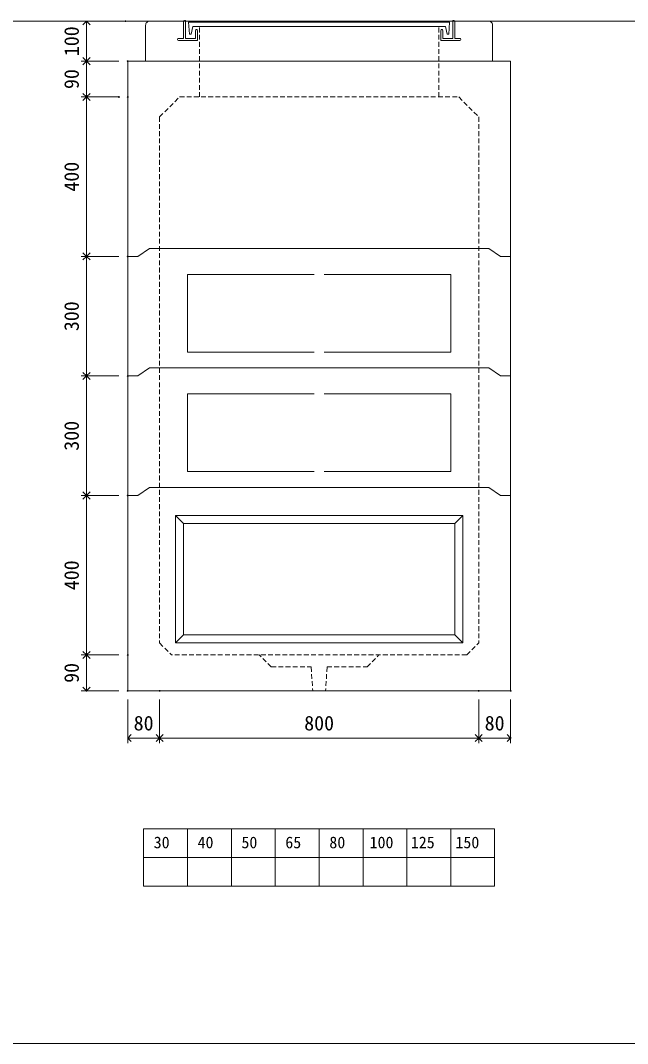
# Model space of a CAD drawing. Units: millimetres, scale not verified. Extents: x -4890 to 18490, y -2299 to 2299.
# Drawn here: x 1846 to 3368, y -1976 to 591 of the extents above; entities that cross this region are included whole.
import ezdxf
from ezdxf.enums import TextEntityAlignment as Align

# ---------------------------------------------------------------- set-up
doc = ezdxf.new("R2010")
doc.units = ezdxf.units.MM
doc.header["$LTSCALE"] = 10
doc.header["$PDMODE"] = 32
doc.header["$PDSIZE"] = 2
doc.linetypes.add('DASHED1', pattern=[1.8, 1.2, -0.6])
doc.linetypes.add('USER2', pattern=[50.8, 31.75, -6.35, 6.35, -6.35])
doc.layers.add('0-1_Defpoints', color=7, linetype='Continuous')
for name, color, linetype, lineweight in [('0-2_waku', 7, 'Continuous', 18), ('0-3_gaikei', 7, 'Continuous', 18), ('0-4_kakure', 7, 'DASHED1', 5), ('0-5_sunpou', 7, 'Continuous', 5), ('0-9_uchigawa', 6, 'Continuous', 18), ('0-B_futa', 3, 'Continuous', 18), ('0-C_GL', 4, 'Continuous', 18), ('0-E_文字１', 7, 'Continuous', 18), ('1-3_uchigawa2', 6, 'USER2', 18)]:
    doc.layers.add(name, color=color, linetype=linetype, lineweight=lineweight)
doc.styles.add('ＭＳ ゴシック', font='')
doc.styles.get('ＭＳ ゴシック').set_extended_font_data('MS Gothic')

# ---------------------------------------------------------------- blocks, each defined once
blk = doc.blocks.new('_Open90')
at = {"layer": '0-5_sunpou'}
blk.add_line((0, 0), (-1, 0), dxfattribs=at)
blk.add_lwpolyline([(-0.5, 0.5), (0, 0), (-0.5, -0.5)], dxfattribs=at)
blk = doc.blocks.new('D67')
at = {"layer": '0-1_Defpoints'}
for p in [(3556.77, 2794.36), (3458.83, 2694.36), (3562.32, 2694.36)]:
    blk.add_point(p, dxfattribs=at)
at = {"layer": '0-5_sunpou'}
for p, q in [((3534.77, 2794.36), (3445.83, 2794.36)), ((3458.83, 2776.36), (3458.83, 2712.36)), ((3540.32, 2694.36), (3445.83, 2694.36))]:
    blk.add_line(p, q, dxfattribs=at)
at = {"layer": '0-5_sunpou', "xscale": 18, "yscale": 18}
for p, rotation in [((3458.83, 2794.36), 90), ((3458.83, 2694.36), 270)]:
    blk.add_blockref('_Open90', p, dxfattribs=dict(at, rotation=rotation))
at = {"layer": '0-5_sunpou', "style": 'ＭＳ ゴシック'}
blk.add_text('100', height=36.66, rotation=90, dxfattribs=at).set_placement((3450.83, 2706.86), align=Align.BOTTOM_LEFT)
blk = doc.blocks.new('D68')
at = {"layer": '0-1_Defpoints'}
for p in [(3562.32, 2694.36), (3458.83, 2604.36), (3562.32, 2604.36)]:
    blk.add_point(p, dxfattribs=at)
at = {"layer": '0-5_sunpou'}
for p, q in [((3540.32, 2694.36), (3445.83, 2694.36)), ((3458.83, 2676.36), (3458.83, 2622.36)), ((3540.32, 2604.36), (3445.83, 2604.36))]:
    blk.add_line(p, q, dxfattribs=at)
at = {"layer": '0-5_sunpou', "xscale": 18, "yscale": 18}
for p, rotation in [((3458.83, 2694.36), 90), ((3458.83, 2604.36), 270)]:
    blk.add_blockref('_Open90', p, dxfattribs=dict(at, rotation=rotation))
at = {"layer": '0-5_sunpou', "style": 'ＭＳ ゴシック'}
blk.add_text('90', height=36.66, rotation=90, dxfattribs=at).set_placement((3450.83, 2624.36), align=Align.BOTTOM_LEFT)
blk = doc.blocks.new('D69')
at = {"layer": '0-1_Defpoints'}
for p in [(3540.32, 2604.36), (3458.83, 2204.36), (3562.32, 2204.36)]:
    blk.add_point(p, dxfattribs=at)
at = {"layer": '0-5_sunpou'}
for p, q in [((3518.32, 2604.36), (3445.83, 2604.36)), ((3458.83, 2586.36), (3458.83, 2222.36)), ((3540.32, 2204.36), (3445.83, 2204.36))]:
    blk.add_line(p, q, dxfattribs=at)
at = {"layer": '0-5_sunpou', "xscale": 18, "yscale": 18}
for p, rotation in [((3458.83, 2604.36), 90), ((3458.83, 2204.36), 270)]:
    blk.add_blockref('_Open90', p, dxfattribs=dict(at, rotation=rotation))
at = {"layer": '0-5_sunpou', "style": 'ＭＳ ゴシック'}
blk.add_text('400', height=36.66, rotation=90, dxfattribs=at).set_placement((3450.83, 2366.86), align=Align.BOTTOM_LEFT)
blk = doc.blocks.new('D70')
at = {"layer": '0-1_Defpoints'}
for p in [(3562.32, 2204.36), (3458.83, 1904.36), (3562.32, 1904.36)]:
    blk.add_point(p, dxfattribs=at)
at = {"layer": '0-5_sunpou'}
for p, q in [((3540.32, 2204.36), (3445.83, 2204.36)), ((3458.83, 2186.36), (3458.83, 1922.36)), ((3540.32, 1904.36), (3445.83, 1904.36))]:
    blk.add_line(p, q, dxfattribs=at)
at = {"layer": '0-5_sunpou', "xscale": 18, "yscale": 18}
for p, rotation in [((3458.83, 2204.36), 90), ((3458.83, 1904.36), 270)]:
    blk.add_blockref('_Open90', p, dxfattribs=dict(at, rotation=rotation))
at = {"layer": '0-5_sunpou', "style": 'ＭＳ ゴシック'}
blk.add_text('300', height=36.66, rotation=90, dxfattribs=at).set_placement((3450.83, 2016.86), align=Align.BOTTOM_LEFT)
blk = doc.blocks.new('D71')
at = {"layer": '0-1_Defpoints'}
for p in [(3562.32, 1904.36), (3458.83, 1604.36), (3562.32, 1604.36)]:
    blk.add_point(p, dxfattribs=at)
at = {"layer": '0-5_sunpou'}
for p, q in [((3540.32, 1904.36), (3445.83, 1904.36)), ((3458.83, 1886.36), (3458.83, 1622.36)), ((3540.32, 1604.36), (3445.83, 1604.36))]:
    blk.add_line(p, q, dxfattribs=at)
at = {"layer": '0-5_sunpou', "xscale": 18, "yscale": 18}
for p, rotation in [((3458.83, 1904.36), 90), ((3458.83, 1604.36), 270)]:
    blk.add_blockref('_Open90', p, dxfattribs=dict(at, rotation=rotation))
at = {"layer": '0-5_sunpou', "style": 'ＭＳ ゴシック'}
blk.add_text('300', height=36.66, rotation=90, dxfattribs=at).set_placement((3450.83, 1716.86), align=Align.BOTTOM_LEFT)
blk = doc.blocks.new('D72')
at = {"layer": '0-1_Defpoints'}
for p in [(3562.32, 1604.36), (3458.83, 1204.36), (3562.32, 1204.36)]:
    blk.add_point(p, dxfattribs=at)
at = {"layer": '0-5_sunpou'}
for p, q in [((3540.32, 1604.36), (3445.83, 1604.36)), ((3458.83, 1586.36), (3458.83, 1222.36)), ((3540.32, 1204.36), (3445.83, 1204.36))]:
    blk.add_line(p, q, dxfattribs=at)
at = {"layer": '0-5_sunpou', "xscale": 18, "yscale": 18}
for p, rotation in [((3458.83, 1604.36), 90), ((3458.83, 1204.36), 270)]:
    blk.add_blockref('_Open90', p, dxfattribs=dict(at, rotation=rotation))
at = {"layer": '0-5_sunpou', "style": 'ＭＳ ゴシック'}
blk.add_text('400', height=36.66, rotation=90, dxfattribs=at).set_placement((3450.83, 1366.86), align=Align.BOTTOM_LEFT)
blk = doc.blocks.new('D73')
at = {"layer": '0-1_Defpoints'}
for p in [(3562.32, 1204.36), (3458.83, 1114.36), (3562.32, 1114.36)]:
    blk.add_point(p, dxfattribs=at)
at = {"layer": '0-5_sunpou'}
for p, q in [((3540.32, 1204.36), (3445.83, 1204.36)), ((3458.83, 1186.36), (3458.83, 1132.36)), ((3540.32, 1114.36), (3445.83, 1114.36))]:
    blk.add_line(p, q, dxfattribs=at)
at = {"layer": '0-5_sunpou', "xscale": 18, "yscale": 18}
for p, rotation in [((3458.83, 1204.36), 90), ((3458.83, 1114.36), 270)]:
    blk.add_blockref('_Open90', p, dxfattribs=dict(at, rotation=rotation))
at = {"layer": '0-5_sunpou', "style": 'ＭＳ ゴシック'}
blk.add_text('90', height=36.66, rotation=90, dxfattribs=at).set_placement((3450.83, 1134.36), align=Align.BOTTOM_LEFT)
blk = doc.blocks.new('D74')
at = {"layer": '0-1_Defpoints'}
for p in [(3562.32, 1114.36), (3642.32, 1114.36), (3642.32, 995.97)]:
    blk.add_point(p, dxfattribs=at)
at = {"layer": '0-5_sunpou'}
for p, q in [((3562.32, 1092.36), (3562.32, 982.97)), ((3642.32, 1092.36), (3642.32, 982.97)), ((3580.32, 995.97), (3624.32, 995.97))]:
    blk.add_line(p, q, dxfattribs=at)
at = {"layer": '0-5_sunpou', "xscale": 18, "yscale": 18, "rotation": 180}
blk.add_blockref('_Open90', (3562.32, 995.97), dxfattribs=at)
at = {"layer": '0-5_sunpou', "xscale": 18, "yscale": 18}
blk.add_blockref('_Open90', (3642.32, 995.97), dxfattribs=at)
at = {"layer": '0-5_sunpou', "style": 'ＭＳ ゴシック'}
blk.add_text('80', height=36.66, dxfattribs=at).set_placement((3577.32, 1003.97), align=Align.BOTTOM_LEFT)
blk = doc.blocks.new('D75')
at = {"layer": '0-1_Defpoints'}
for p in [(3642.32, 1114.36), (4442.32, 1114.36), (4442.32, 995.97)]:
    blk.add_point(p, dxfattribs=at)
at = {"layer": '0-5_sunpou'}
for p, q in [((3642.32, 1092.36), (3642.32, 982.97)), ((4442.32, 1092.36), (4442.32, 982.97)), ((3660.32, 995.97), (4424.32, 995.97))]:
    blk.add_line(p, q, dxfattribs=at)
at = {"layer": '0-5_sunpou', "xscale": 18, "yscale": 18, "rotation": 180}
blk.add_blockref('_Open90', (3642.32, 995.97), dxfattribs=at)
at = {"layer": '0-5_sunpou', "xscale": 18, "yscale": 18}
blk.add_blockref('_Open90', (4442.32, 995.97), dxfattribs=at)
at = {"layer": '0-5_sunpou', "style": 'ＭＳ ゴシック'}
blk.add_text('800', height=36.66, dxfattribs=at).set_placement((4004.82, 1003.97), align=Align.BOTTOM_LEFT)
blk = doc.blocks.new('D76')
at = {"layer": '0-1_Defpoints'}
for p in [(4442.32, 1114.36), (4522.32, 1114.36), (4522.32, 995.97)]:
    blk.add_point(p, dxfattribs=at)
at = {"layer": '0-5_sunpou'}
for p, q in [((4442.32, 1092.36), (4442.32, 982.97)), ((4522.32, 1092.36), (4522.32, 982.97)), ((4460.32, 995.97), (4504.32, 995.97))]:
    blk.add_line(p, q, dxfattribs=at)
at = {"layer": '0-5_sunpou', "xscale": 18, "yscale": 18, "rotation": 180}
blk.add_blockref('_Open90', (4442.32, 995.97), dxfattribs=at)
at = {"layer": '0-5_sunpou', "xscale": 18, "yscale": 18}
blk.add_blockref('_Open90', (4522.32, 995.97), dxfattribs=at)
at = {"layer": '0-5_sunpou', "style": 'ＭＳ ゴシック'}
blk.add_text('80', height=36.66, dxfattribs=at).set_placement((4457.32, 1003.97), align=Align.BOTTOM_LEFT)
blk = doc.blocks.new('D55')
at = {"layer": '0-1_Defpoints'}
for p in [(3562.32, 1604.36), (3458.83, 1204.36), (3562.32, 1204.36)]:
    blk.add_point(p, dxfattribs=at)
at = {"layer": '0-5_sunpou'}
for p, q in [((3540.32, 1604.36), (3445.83, 1604.36)), ((3458.83, 1586.36), (3458.83, 1222.36)), ((3540.32, 1204.36), (3445.83, 1204.36))]:
    blk.add_line(p, q, dxfattribs=at)
at = {"layer": '0-5_sunpou', "xscale": 18, "yscale": 18}
for p, rotation in [((3458.83, 1604.36), 90), ((3458.83, 1204.36), 270)]:
    blk.add_blockref('_Open90', p, dxfattribs=dict(at, rotation=rotation))
at = {"layer": '0-5_sunpou', "style": 'ＭＳ ゴシック'}
blk.add_text('400', height=36.66, rotation=90, dxfattribs=at).set_placement((3450.83, 1366.86), align=Align.BOTTOM_LEFT)

msp = doc.modelspace()

# ---------------------------------------------------------------- linework, layer by layer
at = {"layer": '0-2_waku'}
for p, q in [((2155, -1437.49), (2155, -1581.49)), ((2155, -1437.49), (2155, -1581.49)), ((2155, -1437.49), (2155, -1581.49)), ((2155, -1437.49), (2155, -1581.49)), ((2155, -1437.49), (3035, -1437.49)), ((2265, -1437.49), (2265, -1581.49)), ((2375, -1437.49), (2375, -1581.49)), ((2375, -1437.49), (2375, -1581.49)), ((2485, -1437.49), (2485, -1581.49)), ((2595, -1437.49), (2595, -1581.49)), ((2705, -1437.49), (2705, -1581.49)), ((2815, -1437.49), (2815, -1581.49)), ((2925, -1437.49), (2925, -1581.49)), ((3035, -1437.49), (3035, -1581.49)), ((2155, -1509.49), (3035, -1509.49)), ((2155, -1581.49), (3035, -1581.49)), ((-1230, -1976.49), (4890, -1976.49)), ((-1230, -1976.49), (4890, -1976.49))]:
    msp.add_line(p, q, dxfattribs=at)
at = {"layer": '0-3_gaikei'}
for p, q in [((2160, 488.51), (2160, 578.51)), ((2170, 588.51), (2255, 588.51)), ((2935, 588.51), (3020, 588.51)), ((3030, 488.51), (3030, 578.51)), ((2115, 488.51), (2115, -1091.49)), ((2160, 488.51), (2270, 488.51)), ((2195, 488.51), (2995, 488.51)), ((3030, 488.51), (2920, 488.51)), ((3075, 488.51), (3075, -1091.49)), ((2140, -1.49), (2170, 18.51)), ((2140, -1.49), (2170, 18.51)), ((2170, 18.51), (3020, 18.51)), ((3020, 18.51), (3050, -1.49)), ((3020, 18.51), (3050, -1.49)), ((2140, -1.49), (2115, -1.49)), ((2140, -1.49), (2115, -1.49)), ((3050, -1.49), (3075, -1.49)), ((3050, -1.49), (3075, -1.49)), ((2140, -301.49), (2170, -281.49)), ((2140, -301.49), (2170, -281.49)), ((2140, -301.49), (2170, -281.49)), ((2140, -301.49), (2170, -281.49)), ((2170, -281.49), (3020, -281.49)), ((3020, -281.49), (3050, -301.49)), ((3020, -281.49), (3050, -301.49)), ((3020, -281.49), (3050, -301.49)), ((3020, -281.49), (3050, -301.49)), ((2140, -301.49), (2115, -301.49)), ((2140, -301.49), (2115, -301.49)), ((2140, -301.49), (2115, -301.49)), ((2140, -301.49), (2115, -301.49)), ((3050, -301.49), (3075, -301.49)), ((3050, -301.49), (3075, -301.49)), ((3050, -301.49), (3075, -301.49)), ((3050, -301.49), (3075, -301.49)), ((2140, -601.49), (2170, -581.49)), ((2140, -601.49), (2170, -581.49)), ((2140, -601.49), (2170, -581.49)), ((2140, -601.49), (2170, -581.49)), ((2140, -601.49), (2170, -581.49)), ((2140, -601.49), (2170, -581.49)), ((2170, -581.49), (3020, -581.49)), ((3020, -581.49), (3050, -601.49)), ((3020, -581.49), (3050, -601.49)), ((3020, -581.49), (3050, -601.49)), ((3020, -581.49), (3050, -601.49)), ((3020, -581.49), (3050, -601.49)), ((3020, -581.49), (3050, -601.49)), ((2140, -601.49), (2115, -601.49)), ((2140, -601.49), (2115, -601.49)), ((2140, -601.49), (2115, -601.49)), ((2140, -601.49), (2115, -601.49)), ((2140, -601.49), (2115, -601.49)), ((2140, -601.49), (2115, -601.49)), ((3050, -601.49), (3075, -601.49)), ((3050, -601.49), (3075, -601.49)), ((3050, -601.49), (3075, -601.49)), ((3050, -601.49), (3075, -601.49)), ((3050, -601.49), (3075, -601.49)), ((3050, -601.49), (3075, -601.49)), ((3075, -1091.49), (2115, -1091.49)), ((2115, -1091.49), (2195, -1091.49))]:
    msp.add_line(p, q, dxfattribs=at)
at = {"layer": '0-3_gaikei', "lineweight": 5}
for p, q in [((2170, 18.51), (3020, 18.51)), ((2170, 18.51), (3020, 18.51)), ((2170, -281.49), (3020, -281.49)), ((2170, -281.49), (3020, -281.49)), ((2170, -281.49), (3020, -281.49)), ((2170, -281.49), (3020, -281.49)), ((2170, -581.49), (3020, -581.49)), ((2170, -581.49), (3020, -581.49)), ((2170, -581.49), (3020, -581.49)), ((2170, -581.49), (3020, -581.49)), ((2170, -581.49), (3020, -581.49)), ((2170, -581.49), (3020, -581.49))]:
    msp.add_line(p, q, dxfattribs=at)
at = {"layer": '0-3_gaikei'}
msp.add_lwpolyline([(2245, 488.51), (2115, 488.51), (3075, 488.51)], dxfattribs=at)
for centre, radius, start, end in [((2169.42, 579.09), 9.44, 86.47383, 183.52617), ((3020.33, 578.84), 9.68, 358.04251, 91.95749)]:
    msp.add_arc(centre, radius, start, end, dxfattribs=at)
at = {"layer": '0-4_kakure'}
for p, q in [((2295, 398.51), (2295, 575.01)), ((2895, 488.51), (2895, 575.01)), ((2895, 398.51), (2895, 488.51)), ((2195, 348.51), (2245, 398.51)), ((2245, 398.51), (2945, 398.51)), ((2245, 398.51), (2945, 398.51)), ((2245, 398.51), (2945, 398.51)), ((2945, 398.51), (2995, 348.51)), ((2195, 348.51), (2195, -971.49)), ((2995, 348.51), (2995, -971.49)), ((2195, -971.49), (2225, -1001.49)), ((2965, -1001.49), (2995, -971.49)), ((2965, -1001.49), (2225, -1001.49)), ((2475, -1031.49), (2445, -1001.49)), ((2475, -1031.49), (2445, -1001.49)), ((2715, -1031.49), (2745, -1001.49)), ((2715, -1031.49), (2745, -1001.49)), ((2475, -1031.49), (2575, -1031.49)), ((2475, -1031.49), (2575, -1031.49)), ((2575, -1031.49), (2579, -1091.49)), ((2615, -1031.49), (2611, -1091.49)), ((2615, -1031.49), (2715, -1031.49))]:
    msp.add_line(p, q, dxfattribs=at)
at = {"layer": '0-9_uchigawa'}
for p, q in [((2235, -651.49), (2255, -671.49)), ((2235, -651.49), (2235, -951.49)), ((2235, -651.49), (2955, -651.49)), ((2235, -651.49), (2235, -971.42)), ((2235, -651.49), (2255, -671.49)), ((2955, -651.49), (2935, -671.49)), ((2955, -651.49), (2955, -971.42)), ((2255, -671.49), (2255, -931.49)), ((2255, -671.49), (2255, -931.49)), ((2255, -671.49), (2255, -931.49)), ((2255, -671.49), (2255, -931.49)), ((2255, -671.49), (2255, -951.42)), ((2935, -951.42), (2935, -671.49)), ((2235, -971.42), (2255, -951.42)), ((2235, -971.42), (2955, -971.42)), ((2255, -951.42), (2935, -951.42)), ((2255, -971.42), (2955, -971.42)), ((2955, -971.42), (2935, -951.42))]:
    msp.add_line(p, q, dxfattribs=at)
for points in [[(2235, -651.49), (2255, -671.49), (2255, -931.49)], [(2235, -651.49), (2255, -671.49), (2935, -671.49)]]:
    msp.add_lwpolyline(points, dxfattribs=at)
at = {"layer": '0-B_futa'}
for p, q in [((2257, 590.51), (2260, 590.51)), ((2260, 590.51), (2260, 545.51)), ((2930, 590.51), (2930, 545.51)), ((2930, 590.51), (2933, 590.51)), ((2255, 588.51), (2255, 545.51)), ((2267.81, 586.01), (2922.14, 586.01)), ((2267.81, 586.01), (2270.3, 556.01)), ((2278.33, 575.01), (2274.01, 556.01)), ((2278.33, 575.01), (2911.67, 575.01)), ((2285, 565.51), (2285, 545.51)), ((2287, 567.51), (2288, 567.51)), ((2290, 565.51), (2290, 540.51)), ((2900, 565.51), (2900, 540.51)), ((2903, 567.51), (2902, 567.51)), ((2905, 565.51), (2905, 545.51)), ((2911.67, 575.01), (2915.99, 556.01)), ((2922.14, 586.01), (2919.89, 556.01)), ((2935, 588.51), (2935, 545.51)), ((2240, 543.51), (2240, 542.51)), ((2242, 545.51), (2255, 545.51)), ((2290, 540.51), (2242, 540.51)), ((2260, 545.51), (2285, 545.51)), ((2270.3, 556.01), (2274.01, 556.01)), ((2900, 540.51), (2948, 540.51)), ((2930, 545.51), (2905, 545.51)), ((2919.89, 556.01), (2915.99, 556.01)), ((2948, 545.51), (2935, 545.51)), ((2950, 543.51), (2950, 542.51))]:
    msp.add_line(p, q, dxfattribs=at)
for centre, start, end in [((2257, 588.51), 90, 180), ((2933, 588.51), 0, 90), ((2287, 565.51), 90, 180), ((2288, 565.51), 0, 90), ((2902, 565.51), 90, 180), ((2903, 565.51), 0, 90), ((2242, 543.51), 90, 180), ((2242, 542.51), 180, 270), ((2948, 543.51), 0, 90), ((2948, 542.51), 270, 0)]:
    msp.add_arc(centre, 2, start, end, dxfattribs=at)
at = {"layer": '0-C_GL'}
msp.add_line((-1230, 588.51), (4890, 588.51), dxfattribs=at)
msp.add_line((-1230, 588.51), (4890, 588.51), dxfattribs=at)
at = {"layer": '1-3_uchigawa2'}
for p, q in [((2265, -46.49), (2595, -46.49)), ((2925, -46.49), (2595, -46.49)), ((2265, -346.49), (2595, -346.49)), ((2925, -346.49), (2595, -346.49))]:
    msp.add_line(p, q, dxfattribs=at)
for points in [[(2265, -46.49), (2265, -241.49), (2595, -241.49)], [(2925, -46.49), (2925, -241.49), (2595, -241.49)], [(2265, -346.49), (2265, -541.49), (2595, -541.49)], [(2925, -346.49), (2925, -541.49), (2595, -541.49)]]:
    msp.add_lwpolyline(points, dxfattribs=at)

# ---------------------------------------------------------------- block references
at = {"layer": '0-5_sunpou'}
for name in ['D67', 'D68', 'D69', 'D70', 'D71', 'D72', 'D55', 'D73', 'D74', 'D75', 'D76']:
    msp.add_blockref(name, (-1447.32, -2205.85), dxfattribs=at)

# ---------------------------------------------------------------- texts
at = {"layer": '0-E_文字１', "style": 'ＭＳ ゴシック'}
for s, p in [('30', (2180.15, -1495.31)), ('40', (2290.15, -1495.31)), ('50', (2400.15, -1495.31)), ('65', (2510.15, -1495.31)), ('80', (2620.56, -1495.31)), ('100', (2721.43, -1495.31)), ('125', (2824.82, -1495.31)), ('150', (2936.59, -1495.31))]:
    msp.add_text(s, height=29.33, dxfattribs=at).set_placement(p, align=Align.BOTTOM_LEFT)

doc.saveas('drawing.dxf')
